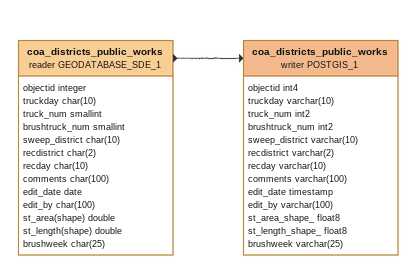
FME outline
coa_districts_public_works (reader GEODATABASE_SDE_1)
    attributes: objectid integer, truckday char(10), truck_num smallint, brushtruck_num smallint, sweep_district char(10), recdistrict char(2), recday char(10), comments char(100), edit_date date, edit_by char(100), st_area(shape) double, st_length(shape) double, brushweek char(25)
    -> coa_districts_public_works (writer POSTGIS_1)
coa_districts_public_works (writer POSTGIS_1)
    attributes: objectid int4, truckday varchar(10), truck_num int2, brushtruck_num int2, sweep_district varchar(10), recdistrict varchar(2), recday varchar(10), comments varchar(100), edit_date timestamp, edit_by varchar(100), st_area_shape_ float8, st_length_shape_ float8, brushweek varchar(25)
